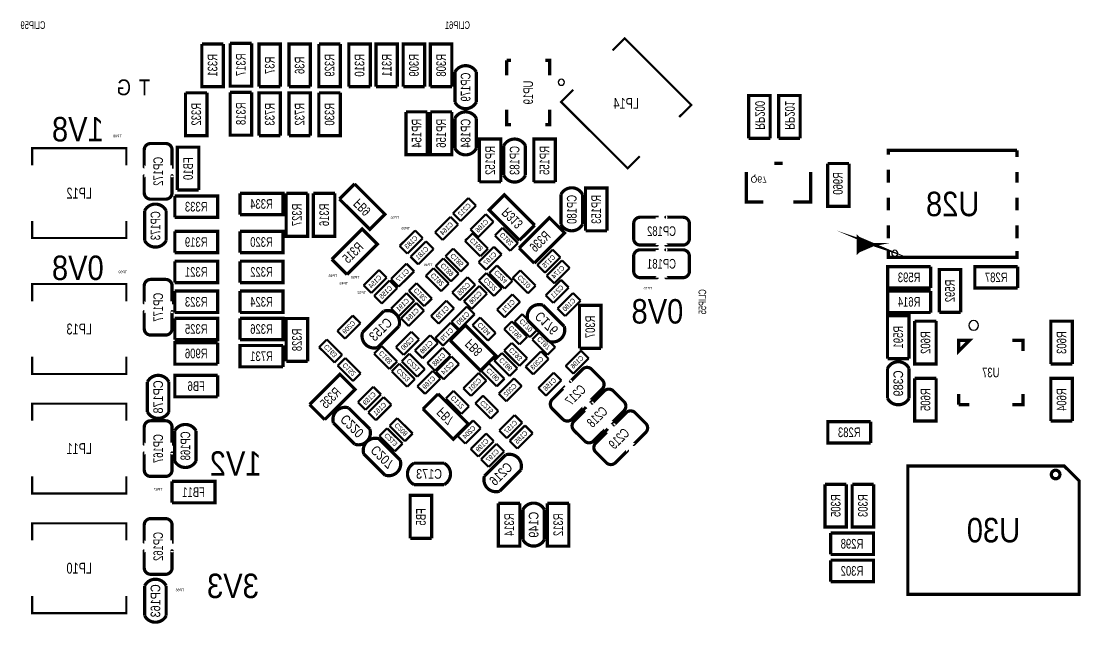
# Model space of a CAD drawing. Extents: x 0 to 194, y 0 to 132.
# Drawn here: x 32.98 to 82.43, y 31.06 to 59.21 of the extents above; entities that cross this region are included whole.
import ezdxf
from ezdxf.enums import TextEntityAlignment as Align

# ---------------------------------------------------------------- set-up
doc = ezdxf.new("R2010")
doc.units = 0
for name, color, linetype in [('BG_SILKSCREEN_BOTTOM', 254, 'CONTINUOUS'), ('PG_SILKSCREEN_BOTTOM', 152, 'CONTINUOUS'), ('PG_SILKSCREEN_BOTTOM_OUTLINE', 152, 'CONTINUOUS'), ('RD_ASSEMBLY_BOTTOM', 142, 'CONTINUOUS')]:
    doc.layers.add(name, color=color, linetype=linetype)

msp = doc.modelspace()

# ---------------------------------------------------------------- linework, layer by layer
at = {"layer": 'PG_SILKSCREEN_BOTTOM'}
for points, const_width in [([(63.688722, 54.73573), (64.254634, 55.301388), (61.143388, 58.412634), (60.57773, 57.846722)], 0.100076), ([(55.642002, 57.380124), (55.8419, 57.380124)], 0.1524), ([(55.642002, 56.6801), (55.642002, 57.380124)], 0.1524), ([(57.4421, 57.380124), (57.641998, 57.380124), (57.641998, 56.6801)], 0.1524), ([(58.739278, 56.00827), (58.173366, 55.442612), (61.284612, 52.331366), (61.85027, 52.897278)], 0.100076), ([(55.8419, 54.379876), (55.642002, 54.379876), (55.642002, 55.0799)], 0.1524), ([(57.641998, 55.0799), (57.641998, 54.379876), (57.4421, 54.379876)], 0.1524), ([(37.886894, 52.480972), (37.886894, 53.281072), (33.487106, 53.281072), (33.487106, 52.480972)], 0.100076), ([(73.454006, 52.97297), (73.454006, 53.173122), (79.453994, 53.173122)], 0.1524), ([(79.453994, 53.173122), (79.453994, 52.872894)], 0.1524), ([(68.122546, 52.565808), (68.522342, 52.565808)], 0.150114), ([(66.82232, 52.166012), (66.82232, 50.765964), (67.62242, 50.765964)], 0.150114), ([(69.022468, 50.765964), (69.822568, 50.765964), (69.822568, 52.166012)], 0.150114), ([(73.454006, 51.672998), (73.454006, 52.272946)], 0.1524), ([(79.453994, 52.173124), (79.453994, 51.672998)], 0.1524), ([(73.454006, 50.373026), (73.454006, 50.972974)], 0.1524), ([(79.453994, 50.972974), (79.453994, 50.373026)], 0.1524), ([(33.487106, 49.881028), (33.487106, 49.080928), (37.886894, 49.080928), (37.886894, 49.881028)], 0.100076), ([(73.454006, 49.073054), (73.454006, 49.673002)], 0.1524), ([(79.453994, 49.673002), (79.453994, 49.073054)], 0.1524), ([(72.753982, 48.77308), (72.053958, 48.473106), (72.053958, 49.073054), (72.753982, 48.77308), (72.154034, 48.972978), (72.154034, 48.572928), (72.753982, 48.77308), (72.25411, 48.872902), (72.25411, 48.673004), (72.753982, 48.77308), (72.053958, 48.77308), (72.053958, 48.473106), (72.353932, 48.77308), (72.053958, 49.073054), (72.053958, 48.77308)], 0.1524), ([(79.453994, 48.473106), (79.453994, 48.172878), (73.454006, 48.172878), (73.454006, 48.473106)], 0.1524), ([(37.886894, 46.130972), (37.886894, 46.931072), (33.487106, 46.931072), (33.487106, 46.130972)], 0.100076), ([(77.232002, 44.299124), (76.731876, 44.299124), (76.731876, 43.798998), (77.232002, 44.299124)], 0.1524), ([(79.231998, 44.299124), (79.732124, 44.299124), (79.732124, 43.798998)], 0.1524), ([(33.487106, 43.531028), (33.487106, 42.730928), (37.886894, 42.730928), (37.886894, 43.531028)], 0.100076), ([(76.731876, 41.298876), (76.731876, 41.799002)], 0.1524), ([(79.732124, 41.799002), (79.732124, 41.298876), (79.231998, 41.298876)], 0.1524), ([(37.886894, 40.542972), (37.886894, 41.343072), (33.487106, 41.343072), (33.487106, 40.542972)], 0.100076), ([(77.232002, 41.298876), (76.731876, 41.298876)], 0.1524), ([(82.358992, 37.73297), (82.358992, 32.433006), (74.359008, 32.433006), (74.359008, 38.432994), (81.658968, 38.432994), (82.358992, 37.73297)], 0.150114), ([(33.487106, 37.943028), (33.487106, 37.142928), (37.886894, 37.142928), (37.886894, 37.943028)], 0.100076), ([(37.886894, 34.954972), (37.886894, 35.755072), (33.487106, 35.755072), (33.487106, 34.954972)], 0.100076), ([(33.487106, 32.355028), (33.487106, 31.554928), (37.886894, 31.554928), (37.886894, 32.355028)], 0.100076)]:
    msp.add_lwpolyline(points, dxfattribs=dict(at, const_width=const_width))
for points in [[(58.33618, 56.36006, 1), (58.04782, 56.35994, 1)], [(73.895458, 48.37303, 1), (73.612542, 48.37297, 1)], [(77.655674, 44.998894, 1), (77.208326, 44.999106, 1)]]:
    msp.add_lwpolyline(points, format="xyb", close=True, dxfattribs=at)
at = {"layer": 'PG_SILKSCREEN_BOTTOM', "const_width": 0.150114}
msp.add_lwpolyline([(81.45907, 38.032944, 1.00028), (81.05902, 38.032944, 0.99972), (81.45907, 38.032944)], format="xyb", dxfattribs=at)
at = {"layer": 'PG_SILKSCREEN_BOTTOM_OUTLINE'}
for points, const_width in [([(42.41038, 58.15076), (42.41038, 56.14924), (41.40962, 56.14924), (41.40962, 58.15076)], 0.150114), ([(41.40962, 58.15076), (42.41038, 58.15076)], 0.150114), ([(43.73118, 58.17616), (43.73118, 56.17464), (42.73042, 56.17464), (42.73042, 58.17616)], 0.150114), ([(42.73042, 58.17616), (43.73118, 58.17616)], 0.150114), ([(44.07662, 56.14924), (44.07662, 58.15076), (45.07738, 58.15076), (45.07738, 56.14924)], 0.150114), ([(45.47362, 56.14924), (45.47362, 58.15076), (46.47438, 58.15076), (46.47438, 56.14924)], 0.150114), ([(47.87138, 58.15076), (47.87138, 56.14924), (46.87062, 56.14924), (46.87062, 58.15076)], 0.150114), ([(46.87062, 58.15076), (47.87138, 58.15076)], 0.150114), ([(48.26762, 56.14924), (48.26762, 58.15076), (49.26838, 58.15076), (49.26838, 56.14924)], 0.150114), ([(49.53762, 56.14924), (49.53762, 58.15076), (50.53838, 58.15076), (50.53838, 56.14924)], 0.150114), ([(50.80762, 56.14924), (50.80762, 58.15076), (51.80838, 58.15076), (51.80838, 56.14924)], 0.150114), ([(52.07762, 56.14924), (52.07762, 58.15076), (53.07838, 58.15076), (53.07838, 56.14924)], 0.150114), ([(53.220874, 55.433976), (53.220874, 56.834024)], 0.150114), ([(54.221126, 55.433976), (54.221126, 56.834024)], 0.150114), ([(41.64838, 55.86476), (41.64838, 53.86324), (40.64762, 53.86324), (40.64762, 55.86476)], 0.150114), ([(40.64762, 55.86476), (41.64838, 55.86476)], 0.150114), ([(43.73118, 55.89016), (43.73118, 53.88864), (42.73042, 53.88864), (42.73042, 55.89016)], 0.150114), ([(42.73042, 55.89016), (43.73118, 55.89016)], 0.150114), ([(45.07738, 56.14924), (44.07662, 56.14924)], 0.150114), ([(44.07662, 53.86324), (44.07662, 55.86476), (45.07738, 55.86476), (45.07738, 53.86324)], 0.150114), ([(46.47438, 56.14924), (45.47362, 56.14924)], 0.150114), ([(45.47362, 53.86324), (45.47362, 55.86476), (46.47438, 55.86476), (46.47438, 53.86324)], 0.150114), ([(47.87138, 55.86476), (47.87138, 53.86324), (46.87062, 53.86324), (46.87062, 55.86476)], 0.150114), ([(46.87062, 55.86476), (47.87138, 55.86476)], 0.150114), ([(49.26838, 56.14924), (48.26762, 56.14924)], 0.150114), ([(50.53838, 56.14924), (49.53762, 56.14924)], 0.150114), ([(51.80838, 56.14924), (50.80762, 56.14924)], 0.150114), ([(53.07838, 56.14924), (52.07762, 56.14924)], 0.150114), ([(66.93662, 53.73624), (66.93662, 55.73776), (67.93738, 55.73776), (67.93738, 53.73624)], 0.150114), ([(68.33362, 53.73624), (68.33362, 55.73776), (69.33438, 55.73776), (69.33438, 53.73624)], 0.150114), ([(51.93538, 54.97576), (51.93538, 52.97424), (50.93462, 52.97424), (50.93462, 54.97576)], 0.150114), ([(50.93462, 54.97576), (51.93538, 54.97576)], 0.150114), ([(53.07838, 54.97576), (53.07838, 52.97424), (52.07762, 52.97424), (52.07762, 54.97576)], 0.150114), ([(52.07762, 54.97576), (53.07838, 54.97576)], 0.150114), ([(53.220874, 53.274976), (53.220874, 54.675024)], 0.150114), ([(54.221126, 53.274976), (54.221126, 54.675024)], 0.150114), ([(45.07738, 53.86324), (44.07662, 53.86324)], 0.150114), ([(46.47438, 53.86324), (45.47362, 53.86324)], 0.150114), ([(54.36362, 51.70424), (54.36362, 53.70576), (55.36438, 53.70576), (55.36438, 51.70424)], 0.150114), ([(55.506874, 52.004976), (55.506874, 53.405024)], 0.150114), ([(56.507126, 52.004976), (56.507126, 53.405024)], 0.150114), ([(56.90362, 51.70424), (56.90362, 53.70576), (57.90438, 53.70576), (57.90438, 51.70424)], 0.150114), ([(67.93738, 53.73624), (66.93662, 53.73624)], 0.150114), ([(69.33438, 53.73624), (68.33362, 53.73624)], 0.150114), ([(40.26662, 51.32324), (40.26662, 53.32476), (41.26738, 53.32476), (41.26738, 51.32324)], 0.150114), ([(71.62038, 52.56276), (71.62038, 50.56124), (70.61962, 50.56124), (70.61962, 52.56276)], 0.150114), ([(70.61962, 52.56276), (71.62038, 52.56276)], 0.150114), ([(48.541178, 51.607466), (49.956466, 50.192178), (49.248822, 49.484534), (47.833534, 50.899822)], 0.150114), ([(47.833534, 50.899822), (48.541178, 51.607466)], 0.150114), ([(55.36438, 51.70424), (54.36362, 51.70424)], 0.150114), ([(57.90438, 51.70424), (56.90362, 51.70424)], 0.150114), ([(59.31662, 49.41824), (59.31662, 51.41976), (60.31738, 51.41976), (60.31738, 49.41824)], 0.150114), ([(40.14724, 51.04638), (42.14876, 51.04638), (42.14876, 50.04562), (40.14724, 50.04562)], 0.150114), ([(40.14724, 50.04562), (40.14724, 51.04638)], 0.150114), ([(41.26738, 51.32324), (40.26662, 51.32324)], 0.150114), ([(43.19524, 51.17338), (45.19676, 51.17338), (45.19676, 50.17262), (43.19524, 50.17262)], 0.150114), ([(43.19524, 50.17262), (43.19524, 51.17338)], 0.150114), ([(46.34738, 51.16576), (46.34738, 49.16424), (45.34662, 49.16424), (45.34662, 51.16576)], 0.150114), ([(45.34662, 51.16576), (46.34738, 51.16576)], 0.150114), ([(47.61738, 51.16576), (47.61738, 49.16424), (46.61662, 49.16424), (46.61662, 51.16576)], 0.150114), ([(46.61662, 51.16576), (47.61738, 51.16576)], 0.150114), ([(53.84673, 50.950368), (53.128418, 50.232056)], 0.100076), ([(54.205886, 50.591212), (53.84673, 50.950368)], 0.100076), ([(56.233822, 48.976534), (54.818534, 50.391822), (55.526178, 51.099466), (56.941466, 49.684178)], 0.150114), ([(58.173874, 51.119024), (58.173874, 49.718976)], 0.150114), ([(59.174126, 51.119024), (59.174126, 49.718976)], 0.150114), ([(53.487574, 49.8729), (54.205886, 50.591212)], 0.100076), ([(38.742874, 50.357024), (38.742874, 48.956976)], 0.150114), ([(39.743126, 50.357024), (39.743126, 48.956976)], 0.150114), ([(53.011578, 50.068734), (52.293266, 49.350422)], 0.100076), ([(53.370734, 49.709578), (53.011578, 50.068734)], 0.100076), ([(53.128418, 50.232056), (53.487574, 49.8729)], 0.100076), ([(54.662578, 50.195734), (53.944266, 49.477422)], 0.100076), ([(55.021734, 49.836578), (54.662578, 50.195734)], 0.100076), ([(56.215534, 48.612044), (57.630822, 50.027332), (58.338466, 49.319688), (56.923178, 47.9044)], 0.150114), ([(40.14724, 49.39538), (42.14876, 49.39538), (42.14876, 48.39462), (40.14724, 48.39462)], 0.150114), ([(40.14724, 48.39462), (40.14724, 49.39538)], 0.150114), ([(43.19524, 49.39538), (45.19676, 49.39538), (45.19676, 48.39462), (43.19524, 48.39462)], 0.150114), ([(43.19524, 48.39462), (43.19524, 49.39538)], 0.150114), ([(47.477934, 48.083978), (48.893222, 49.499266), (49.600866, 48.791622), (48.185578, 47.376334)], 0.150114), ([(51.360578, 49.433734), (50.642266, 48.715422)], 0.100076), ([(51.719734, 49.074578), (51.360578, 49.433734)], 0.100076), ([(52.652422, 48.991266), (53.370734, 49.709578)], 0.100076), ([(53.944266, 49.477422), (54.303422, 49.118266)], 0.100076), ([(54.303422, 49.118266), (55.021734, 49.836578)], 0.100076), ([(55.446422, 49.560734), (55.087266, 49.201578)], 0.100076), ([(56.164734, 48.842422), (55.446422, 49.560734)], 0.100076), ([(56.941466, 49.684178), (56.233822, 48.976534)], 0.150114), ([(60.31738, 49.41824), (59.31662, 49.41824)], 0.150114), ([(51.001422, 48.356266), (51.719734, 49.074578)], 0.100076), ([(51.868578, 48.925734), (51.150266, 48.207422)], 0.100076), ([(52.227734, 48.566578), (51.868578, 48.925734)], 0.100076), ([(52.293266, 49.350422), (52.652422, 48.991266)], 0.100076), ([(54.049422, 49.306734), (53.690266, 48.947578)], 0.100076), ([(53.690266, 48.947578), (54.408578, 48.229266)], 0.100076), ([(54.767734, 48.588422), (54.049422, 49.306734)], 0.100076), ([(55.087266, 49.201578), (55.805578, 48.483266)], 0.100076), ([(50.642266, 48.715422), (51.001422, 48.356266)], 0.100076), ([(51.509422, 47.848266), (52.227734, 48.566578)], 0.100076), ([(53.138578, 48.589946), (52.779422, 48.23079)], 0.100076), ([(53.85689, 47.871634), (53.138578, 48.589946)], 0.100076), ([(55.043578, 48.671734), (54.325266, 47.953422)], 0.100076), ([(54.408578, 48.229266), (54.767734, 48.588422)], 0.100076), ([(55.402734, 48.312578), (55.043578, 48.671734)], 0.100076), ([(55.805578, 48.483266), (56.164734, 48.842422)], 0.100076), ([(56.923178, 47.9044), (56.215534, 48.612044)], 0.150114), ([(57.784238, 48.538892), (57.065926, 47.82058)], 0.100076), ([(58.143394, 48.179736), (57.784238, 48.538892)], 0.100076), ([(40.14724, 47.99838), (42.14876, 47.99838), (42.14876, 46.99762), (40.14724, 46.99762)], 0.150114), ([(40.14724, 46.99762), (40.14724, 47.99838)], 0.150114), ([(43.19524, 47.99838), (45.19676, 47.99838), (45.19676, 46.99762), (43.19524, 46.99762)], 0.150114), ([(43.19524, 46.99762), (43.19524, 47.99838)], 0.150114), ([(48.185578, 47.376334), (47.477934, 48.083978)], 0.150114), ([(51.150266, 48.207422), (51.509422, 47.848266)], 0.100076), ([(52.678838, 48.130206), (52.319682, 47.77105)], 0.100076), ([(53.39715, 47.411894), (52.678838, 48.130206)], 0.100076), ([(52.779422, 48.23079), (53.497734, 47.512478)], 0.100076), ([(54.325266, 47.953422), (54.684422, 47.594266)], 0.100076), ([(54.684422, 47.594266), (55.402734, 48.312578)], 0.100076), ([(57.425082, 47.461424), (58.143394, 48.179736)], 0.100076), ([(58.218578, 48.036734), (57.500266, 47.318422)], 0.100076), ([(58.577734, 47.677578), (58.218578, 48.036734)], 0.100076), ([(49.676558, 47.59198), (48.958246, 46.873668)], 0.100076), ([(50.035714, 47.232824), (49.676558, 47.59198)], 0.100076), ([(50.96002, 47.88408), (50.241708, 47.165768)], 0.100076), ([(50.600864, 46.806612), (51.319176, 47.524924)], 0.100076), ([(51.319176, 47.524924), (50.96002, 47.88408)], 0.100076), ([(52.219098, 47.670466), (51.859942, 47.31131)], 0.100076), ([(52.93741, 46.952154), (52.219098, 47.670466)], 0.100076), ([(52.319682, 47.77105), (53.037994, 47.052738)], 0.100076), ([(53.497734, 47.512478), (53.85689, 47.871634)], 0.100076), ([(54.690772, 47.447962), (54.331616, 47.088806)], 0.100076), ([(55.409084, 46.72965), (54.690772, 47.447962)], 0.100076), ([(55.184802, 47.798228), (54.825646, 47.439072)], 0.100076), ([(54.825646, 47.439072), (55.543958, 46.72076)], 0.100076), ([(55.903114, 47.079916), (55.184802, 47.798228)], 0.100076), ([(56.271414, 47.573692), (55.912258, 47.214536)], 0.100076), ([(56.989726, 46.85538), (56.271414, 47.573692)], 0.100076), ([(57.065926, 47.82058), (57.425082, 47.461424)], 0.100076), ([(57.859422, 46.959266), (58.577734, 47.677578)], 0.100076), ([(75.42276, 46.74362), (73.42124, 46.74362), (73.42124, 47.74438), (75.42276, 47.74438)], 0.150114), ([(75.42276, 47.74438), (75.42276, 46.74362)], 0.150114), ([(75.82662, 45.60824), (75.82662, 47.60976), (76.82738, 47.60976), (76.82738, 45.60824)], 0.150114), ([(79.48676, 46.74362), (77.48524, 46.74362), (77.48524, 47.74438), (79.48676, 47.74438)], 0.150114), ([(79.48676, 47.74438), (79.48676, 46.74362)], 0.150114), ([(49.317402, 46.514512), (50.035714, 47.232824)], 0.100076), ([(50.172112, 47.096426), (49.4538, 46.378114)], 0.100076), ([(50.531268, 46.73727), (50.172112, 47.096426)], 0.100076), ([(50.241708, 47.165768), (50.600864, 46.806612)], 0.100076), ([(51.430682, 46.971712), (51.071526, 46.612556)], 0.100076), ([(52.148994, 46.2534), (51.430682, 46.971712)], 0.100076), ([(51.859942, 47.31131), (52.578254, 46.592998)], 0.100076), ([(52.578254, 46.592998), (52.93741, 46.952154)], 0.100076), ([(53.037994, 47.052738), (53.39715, 47.411894)], 0.100076), ([(53.810662, 47.250604), (53.09235, 46.532292)], 0.100076), ([(54.169818, 46.891448), (53.810662, 47.250604)], 0.100076), ([(54.331616, 47.088806), (55.049928, 46.370494)], 0.100076), ([(55.543958, 46.72076), (55.903114, 47.079916)], 0.100076), ([(55.912258, 47.214536), (56.63057, 46.496224)], 0.100076), ([(58.173366, 47.126652), (57.455054, 46.40834)], 0.100076), ([(57.500266, 47.318422), (57.859422, 46.959266)], 0.100076), ([(58.532522, 46.767496), (58.173366, 47.126652)], 0.100076), ([(40.14724, 46.60138), (42.14876, 46.60138), (42.14876, 45.60062), (40.14724, 45.60062)], 0.150114), ([(40.14724, 45.60062), (40.14724, 46.60138)], 0.150114), ([(43.19524, 46.60138), (45.19676, 46.60138), (45.19676, 45.60062), (43.19524, 45.60062)], 0.150114), ([(43.19524, 45.60062), (43.19524, 46.60138)], 0.150114), ([(48.958246, 46.873668), (49.317402, 46.514512)], 0.100076), ([(49.812956, 46.018958), (50.531268, 46.73727)], 0.100076), ([(50.962052, 46.506892), (50.24374, 45.78858)], 0.100076), ([(51.321208, 46.147736), (50.962052, 46.506892)], 0.100076), ([(51.071526, 46.612556), (51.789838, 45.894244)], 0.100076), ([(53.09235, 46.532292), (53.451506, 46.173136)], 0.100076), ([(53.451506, 46.173136), (54.169818, 46.891448)], 0.100076), ([(54.357778, 46.842934), (53.639466, 46.124622)], 0.100076), ([(53.998622, 45.765466), (54.716934, 46.483778)], 0.100076), ([(54.716934, 46.483778), (54.357778, 46.842934)], 0.100076), ([(55.049928, 46.370494), (55.409084, 46.72965)], 0.100076), ([(55.903114, 46.451266), (55.184802, 45.732954)], 0.100076), ([(56.26227, 46.09211), (55.903114, 46.451266)], 0.100076), ([(56.63057, 46.496224), (56.989726, 46.85538)], 0.100076), ([(57.81421, 46.049184), (58.532522, 46.767496)], 0.100076), ([(58.726578, 46.512734), (58.008266, 45.794422)], 0.100076), ([(59.085734, 46.153578), (58.726578, 46.512734)], 0.100076), ([(75.42276, 45.60062), (73.42124, 45.60062), (73.42124, 46.60138), (75.42276, 46.60138)], 0.150114), ([(75.42276, 46.60138), (75.42276, 45.60062)], 0.150114), ([(49.4538, 46.378114), (49.812956, 46.018958)], 0.100076), ([(50.602896, 45.429424), (51.321208, 46.147736)], 0.100076), ([(51.422046, 46.047152), (50.703734, 45.32884)], 0.100076), ([(51.781202, 45.687996), (51.422046, 46.047152)], 0.100076), ([(51.789838, 45.894244), (52.148994, 46.2534)], 0.100076), ([(52.822856, 46.154848), (52.104544, 45.436536)], 0.100076), ([(53.182012, 45.795692), (52.822856, 46.154848)], 0.100076), ([(53.639466, 46.124622), (53.998622, 45.765466)], 0.100076), ([(55.543958, 45.373798), (56.26227, 46.09211)], 0.100076), ([(57.333388, 45.944028), (58.323226, 44.95419)], 0.150114), ([(57.455054, 46.40834), (57.81421, 46.049184)], 0.100076), ([(58.367422, 45.435266), (59.085734, 46.153578)], 0.100076), ([(59.03722, 43.93184), (59.03722, 45.93336), (60.03798, 45.93336), (60.03798, 43.93184)], 0.150114), ([(48.452532, 45.458126), (47.73422, 44.739814)], 0.100076), ([(48.811688, 45.09897), (48.452532, 45.458126)], 0.100076), ([(49.899316, 45.663104), (48.909478, 44.673266)], 0.150114), ([(50.24374, 45.78858), (50.602896, 45.429424)], 0.100076), ([(51.06289, 44.969684), (51.781202, 45.687996)], 0.100076), ([(52.4637, 45.07738), (53.182012, 45.795692)], 0.100076), ([(53.780944, 45.879258), (53.062632, 45.160946)], 0.100076), ([(53.421788, 44.80179), (54.1401, 45.520102)], 0.100076), ([(54.1401, 45.520102), (53.780944, 45.879258)], 0.100076), ([(55.184802, 45.732954), (55.543958, 45.373798)], 0.100076), ([(56.361076, 45.526198), (56.00192, 45.167042)], 0.100076), ([(57.079388, 44.807886), (56.361076, 45.526198)], 0.100076), ([(58.008266, 45.794422), (58.367422, 45.435266)], 0.100076), ([(73.41362, 43.44924), (73.41362, 45.45076), (74.41438, 45.45076), (74.41438, 43.44924)], 0.150114), ([(76.82738, 45.60824), (75.82662, 45.60824)], 0.150114), ([(40.14724, 45.33138), (42.14876, 45.33138), (42.14876, 44.33062), (40.14724, 44.33062)], 0.150114), ([(40.14724, 44.33062), (40.14724, 45.33138)], 0.150114), ([(43.19524, 45.33138), (45.19676, 45.33138), (45.19676, 44.33062), (43.19524, 44.33062)], 0.150114), ([(43.19524, 44.33062), (43.19524, 45.33138)], 0.150114), ([(45.34662, 43.32224), (45.34662, 45.32376), (46.34738, 45.32376), (46.34738, 43.32224)], 0.150114), ([(48.093376, 44.380658), (48.811688, 45.09897)], 0.100076), ([(50.606706, 44.955714), (49.616868, 43.965876)], 0.150114), ([(50.703734, 45.32884), (51.06289, 44.969684)], 0.100076), ([(52.104544, 45.436536), (52.4637, 45.07738)], 0.100076), ([(53.026564, 45.125132), (52.308252, 44.40682)], 0.100076), ([(53.707284, 45.011848), (55.122572, 43.59656), (54.414928, 42.888916), (52.99964, 44.304204)], 0.150114), ([(52.99964, 44.304204), (53.707284, 45.011848)], 0.150114), ([(53.38572, 44.765976), (53.026564, 45.125132)], 0.100076), ([(53.062632, 45.160946), (53.421788, 44.80179)], 0.100076), ([(54.403498, 45.364654), (54.044342, 45.005498)], 0.100076), ([(54.044342, 45.005498), (54.762654, 44.287186)], 0.100076), ([(55.12181, 44.646342), (54.403498, 45.364654)], 0.100076), ([(55.87619, 45.185076), (55.517034, 44.82592)], 0.100076), ([(56.594502, 44.466764), (55.87619, 45.185076)], 0.100076), ([(56.00192, 45.167042), (56.720232, 44.44873)], 0.100076), ([(56.625998, 45.236638), (57.615836, 44.2468)], 0.150114), ([(75.68438, 45.19676), (75.68438, 43.19524), (74.68362, 43.19524), (74.68362, 45.19676)], 0.150114), ([(74.68362, 45.19676), (75.68438, 45.19676)], 0.150114), ([(81.03362, 43.19524), (81.03362, 45.19676), (82.03438, 45.19676), (82.03438, 43.19524)], 0.150114), ([(47.73422, 44.739814), (48.093376, 44.380658)], 0.100076), ([(51.188366, 44.70019), (50.470054, 43.981878)], 0.100076), ([(51.547522, 44.341034), (51.188366, 44.70019)], 0.100076), ([(52.068476, 44.538392), (51.350164, 43.82008)], 0.100076), ([(52.427632, 44.179236), (52.068476, 44.538392)], 0.100076), ([(52.667408, 44.047664), (53.38572, 44.765976)], 0.100076), ([(54.762654, 44.287186), (55.12181, 44.646342)], 0.100076), ([(55.517034, 44.82592), (56.235346, 44.107608)], 0.100076), ([(56.235346, 44.107608), (56.594502, 44.466764)], 0.100076), ([(56.720232, 44.44873), (57.079388, 44.807886)], 0.100076), ([(57.187338, 44.70019), (56.828182, 44.341034)], 0.100076), ([(57.90565, 43.981878), (57.187338, 44.70019)], 0.100076), ([(42.14876, 43.18762), (40.14724, 43.18762), (40.14724, 44.18838), (42.14876, 44.18838)], 0.150114), ([(42.14876, 44.18838), (42.14876, 43.18762)], 0.150114), ([(45.19676, 43.06062), (43.19524, 43.06062), (43.19524, 44.06138), (45.19676, 44.06138)], 0.150114), ([(45.19676, 44.06138), (45.19676, 43.06062)], 0.150114), ([(47.238666, 44.33951), (46.87951, 43.980354)], 0.100076), ([(46.87951, 43.980354), (47.597822, 43.262042)], 0.100076), ([(47.956978, 43.621198), (47.238666, 44.33951)], 0.100076), ([(49.80559, 44.035472), (49.446434, 43.676316)], 0.100076), ([(50.523902, 43.31716), (49.80559, 44.035472)], 0.100076), ([(50.470054, 43.981878), (50.82921, 43.622722)], 0.100076), ([(50.82921, 43.622722), (51.547522, 44.341034)], 0.100076), ([(51.70932, 43.460924), (52.427632, 44.179236)], 0.100076), ([(52.308252, 44.40682), (52.667408, 44.047664)], 0.100076), ([(55.875936, 44.18076), (55.51678, 43.821604)], 0.100076), ([(56.594248, 43.462448), (55.875936, 44.18076)], 0.100076), ([(56.828182, 44.341034), (57.546494, 43.622722)], 0.100076), ([(57.546494, 43.622722), (57.90565, 43.981878)], 0.100076), ([(47.597822, 43.262042), (47.956978, 43.621198)], 0.100076), ([(48.102774, 43.475402), (47.743618, 43.116246)], 0.100076), ([(48.821086, 42.75709), (48.102774, 43.475402)], 0.100076), ([(49.446434, 43.676316), (50.164746, 42.958004)], 0.100076), ([(51.098704, 43.676316), (50.739548, 43.31716)], 0.100076), ([(51.817016, 42.958004), (51.098704, 43.676316)], 0.100076), ([(51.350164, 43.82008), (51.70932, 43.460924)], 0.100076), ([(52.652168, 43.9547), (51.933856, 43.236388)], 0.100076), ([(52.293012, 42.877232), (53.011324, 43.595544)], 0.100076), ([(53.056282, 43.550586), (52.33797, 42.832274)], 0.100076), ([(53.011324, 43.595544), (52.652168, 43.9547)], 0.100076), ([(53.415438, 43.19143), (53.056282, 43.550586)], 0.100076), ([(55.41772, 43.70959), (55.058564, 43.350434)], 0.100076), ([(56.136032, 42.991278), (55.41772, 43.70959)], 0.100076), ([(55.51678, 43.821604), (56.235092, 43.103292)], 0.100076), ([(57.236106, 43.78706), (56.517794, 43.068748)], 0.100076), ([(57.595262, 43.427904), (57.236106, 43.78706)], 0.100076), ([(59.107578, 43.820334), (58.389266, 43.102022)], 0.100076), ([(60.03798, 43.93184), (59.03722, 43.93184)], 0.150114), ([(59.466734, 43.461178), (59.107578, 43.820334)], 0.100076), ([(74.41438, 43.44924), (73.41362, 43.44924)], 0.150114), ([(46.34738, 43.32224), (45.34662, 43.32224)], 0.150114), ([(47.743618, 43.116246), (48.46193, 42.397934)], 0.100076), ([(50.164746, 42.958004), (50.523902, 43.31716)], 0.100076), ([(50.631852, 43.209464), (50.272696, 42.850308)], 0.100076), ([(51.350164, 42.491152), (50.631852, 43.209464)], 0.100076), ([(50.739548, 43.31716), (51.45786, 42.598848)], 0.100076), ([(51.933856, 43.236388), (52.293012, 42.877232)], 0.100076), ([(52.697126, 42.473118), (53.415438, 43.19143)], 0.100076), ([(54.816502, 43.227244), (54.457346, 42.868088)], 0.100076), ([(55.534814, 42.508932), (54.816502, 43.227244)], 0.100076), ([(55.058564, 43.350434), (55.776876, 42.632122)], 0.100076), ([(55.776876, 42.632122), (56.136032, 42.991278)], 0.100076), ([(56.235092, 43.103292), (56.594248, 43.462448)], 0.100076), ([(56.517794, 43.068748), (56.87695, 42.709592)], 0.100076), ([(56.87695, 42.709592), (57.595262, 43.427904)], 0.100076), ([(58.389266, 43.102022), (58.748422, 42.742866)], 0.100076), ([(58.748422, 42.742866), (59.466734, 43.461178)], 0.100076), ([(73.413874, 42.991024), (73.413874, 41.590976)], 0.150114), ([(74.414126, 42.991024), (74.414126, 41.590976)], 0.150114), ([(82.03438, 43.19524), (81.03362, 43.19524)], 0.150114), ([(42.14876, 41.66362), (40.14724, 41.66362), (40.14724, 42.66438), (42.14876, 42.66438)], 0.150114), ([(42.14876, 42.66438), (42.14876, 41.66362)], 0.150114), ([(46.436534, 41.302178), (47.851822, 42.717466), (48.559466, 42.009822), (47.144178, 40.594534)], 0.150114), ([(48.46193, 42.397934), (48.821086, 42.75709)], 0.100076), ([(50.272696, 42.850308), (50.991008, 42.131996)], 0.100076), ([(50.991008, 42.131996), (51.350164, 42.491152)], 0.100076), ([(51.45786, 42.598848), (51.817016, 42.958004)], 0.100076), ([(52.18684, 42.875708), (51.468528, 42.157396)], 0.100076), ([(51.827684, 41.79824), (52.545996, 42.516552)], 0.100076), ([(52.545996, 42.516552), (52.18684, 42.875708)], 0.100076), ([(52.33797, 42.832274), (52.697126, 42.473118)], 0.100076), ([(54.331616, 42.778426), (53.613304, 42.060114)], 0.100076), ([(54.690772, 42.41927), (54.331616, 42.778426)], 0.100076), ([(54.457346, 42.868088), (55.175658, 42.149776)], 0.100076), ([(55.175658, 42.149776), (55.534814, 42.508932)], 0.100076), ([(55.983886, 42.526966), (55.265574, 41.808654)], 0.100076), ([(56.343042, 42.16781), (55.983886, 42.526966)], 0.100076), ([(57.832752, 42.79138), (57.11444, 42.073068)], 0.100076), ([(58.191908, 42.432224), (57.832752, 42.79138)], 0.100076), ([(75.68438, 42.52976), (75.68438, 40.52824), (74.68362, 40.52824), (74.68362, 42.52976)], 0.150114), ([(74.68362, 42.52976), (75.68438, 42.52976)], 0.150114), ([(81.03362, 40.52824), (81.03362, 42.52976), (82.03438, 42.52976), (82.03438, 40.52824)], 0.150114), ([(38.869874, 42.356024), (38.869874, 40.955976)], 0.150114), ([(39.870126, 42.356024), (39.870126, 40.955976)], 0.150114), ([(49.410366, 42.131742), (48.692054, 41.41343)], 0.100076), ([(49.769522, 41.772586), (49.410366, 42.131742)], 0.100076), ([(51.468528, 42.157396), (51.827684, 41.79824)], 0.100076), ([(53.613304, 42.060114), (53.97246, 41.700958)], 0.100076), ([(53.97246, 41.700958), (54.690772, 42.41927)], 0.100076), ([(55.62473, 41.449498), (56.343042, 42.16781)], 0.100076), ([(57.11444, 42.073068), (57.473596, 41.713912)], 0.100076), ([(57.473596, 41.713912), (58.191908, 42.432224)], 0.100076), ([(49.05121, 41.054274), (49.769522, 41.772586)], 0.100076), ([(49.895252, 41.646856), (49.17694, 40.928544)], 0.100076), ([(50.254408, 41.2877), (49.895252, 41.646856)], 0.100076), ([(52.437284, 41.80078), (53.852572, 40.385492), (53.144928, 39.677848), (51.72964, 41.093136)], 0.150114), ([(51.72964, 41.093136), (52.437284, 41.80078)], 0.150114), ([(53.160422, 41.940734), (52.801266, 41.581578)], 0.100076), ([(52.801266, 41.581578), (53.519578, 40.863266)], 0.100076), ([(53.878734, 41.222422), (53.160422, 41.940734)], 0.100076), ([(54.529228, 41.718738), (54.170072, 41.359582)], 0.100076), ([(55.24754, 41.000426), (54.529228, 41.718738)], 0.100076), ([(55.265574, 41.808654), (55.62473, 41.449498)], 0.100076), ([(47.144178, 40.594534), (46.436534, 41.302178)], 0.150114), ([(49.248568, 40.155368), (48.25873, 41.145206)], 0.150114), ([(48.692054, 41.41343), (49.05121, 41.054274)], 0.100076), ([(49.536096, 40.569388), (50.254408, 41.2877)], 0.100076), ([(53.519578, 40.863266), (53.878734, 41.222422)], 0.100076), ([(54.170072, 41.359582), (54.888384, 40.64127)], 0.100076), ([(54.888384, 40.64127), (55.24754, 41.000426)], 0.100076), ([(49.17694, 40.928544), (49.536096, 40.569388)], 0.100076), ([(50.531014, 40.666162), (50.171858, 40.307006)], 0.100076), ([(51.249326, 39.94785), (50.531014, 40.666162)], 0.100076), ([(54.065932, 40.555926), (53.34762, 39.837614)], 0.100076), ([(54.425088, 40.19677), (54.065932, 40.555926)], 0.100076), ([(56.007508, 40.807132), (55.289196, 40.08882)], 0.100076), ([(56.366664, 40.447976), (56.007508, 40.807132)], 0.100076), ([(72.62876, 39.50462), (70.62724, 39.50462), (70.62724, 40.50538), (72.62876, 40.50538)], 0.150114), ([(72.62876, 40.50538), (72.62876, 39.50462)], 0.150114), ([(82.03438, 40.52824), (81.03362, 40.52824)], 0.150114), ([(40.139874, 38.669976), (40.139874, 40.070024)], 0.150114), ([(41.140126, 38.669976), (41.140126, 40.070024)], 0.150114), ([(48.541178, 39.447978), (47.55134, 40.437816)], 0.150114), ([(50.05705, 40.191944), (49.697894, 39.832788)], 0.100076), ([(50.775362, 39.473632), (50.05705, 40.191944)], 0.100076), ([(50.171858, 40.307006), (50.89017, 39.588694)], 0.100076), ([(53.706776, 39.478458), (54.425088, 40.19677)], 0.100076), ([(55.289196, 40.08882), (55.648352, 39.729664)], 0.100076), ([(55.648352, 39.729664), (56.366664, 40.447976)], 0.100076), ([(56.492394, 40.321992), (55.774082, 39.60368)], 0.100076), ([(56.85155, 39.962836), (56.492394, 40.321992)], 0.100076), ([(50.663094, 38.712902), (49.673256, 39.70274)], 0.150114), ([(49.697894, 39.832788), (50.416206, 39.114476)], 0.100076), ([(50.89017, 39.588694), (51.249326, 39.94785)], 0.100076), ([(53.34762, 39.837614), (53.706776, 39.478458)], 0.100076), ([(54.675532, 39.946326), (53.95722, 39.228014)], 0.100076), ([(54.316376, 38.868858), (55.034688, 39.58717)], 0.100076), ([(55.034688, 39.58717), (54.675532, 39.946326)], 0.100076), ([(55.774082, 39.60368), (56.133238, 39.244524)], 0.100076), ([(56.133238, 39.244524), (56.85155, 39.962836)], 0.100076), ([(50.416206, 39.114476), (50.775362, 39.473632)], 0.100076), ([(53.95722, 39.228014), (54.316376, 38.868858)], 0.100076), ([(55.158132, 39.463726), (54.43982, 38.745414)], 0.100076), ([(54.798976, 38.386258), (55.517288, 39.10457)], 0.100076), ([(55.517288, 39.10457), (55.158132, 39.463726)], 0.100076), ([(49.955704, 38.005512), (48.965866, 38.99535)], 0.150114), ([(51.31562, 38.560502), (52.715668, 38.560502)], 0.150114), ([(54.43982, 38.745414), (54.798976, 38.386258)], 0.100076), ([(55.589424, 38.948614), (54.599586, 37.958776)], 0.150114), ([(56.296814, 38.241224), (55.306976, 37.251386)], 0.150114), ([(40.02024, 37.71138), (42.02176, 37.71138), (42.02176, 36.71062), (40.02024, 36.71062)], 0.150114), ([(40.02024, 36.71062), (40.02024, 37.71138)], 0.150114), ([(51.31562, 37.56025), (52.715668, 37.56025)], 0.150114), ([(71.49338, 37.57676), (71.49338, 35.57524), (70.49262, 35.57524), (70.49262, 37.57676)], 0.150114), ([(70.49262, 37.57676), (71.49338, 37.57676)], 0.150114), ([(72.76338, 37.57676), (72.76338, 35.57524), (71.76262, 35.57524), (71.76262, 37.57676)], 0.150114), ([(71.76262, 37.57676), (72.76338, 37.57676)], 0.150114), ([(51.134264, 35.053016), (51.134264, 37.054536), (52.135024, 37.054536), (52.135024, 35.053016)], 0.150114), ([(56.25338, 36.68776), (56.25338, 34.68624), (55.25262, 34.68624), (55.25262, 36.68776)], 0.150114), ([(55.25262, 36.68776), (56.25338, 36.68776)], 0.150114), ([(58.53938, 36.68776), (58.53938, 34.68624), (57.53862, 34.68624), (57.53862, 36.68776)], 0.150114), ([(57.53862, 36.68776), (58.53938, 36.68776)], 0.150114), ([(56.395874, 36.387024), (56.395874, 34.986976)], 0.150114), ([(57.396126, 36.387024), (57.396126, 34.986976)], 0.150114), ([(52.135024, 35.053016), (51.134264, 35.053016)], 0.150114), ([(70.75424, 35.29838), (72.75576, 35.29838), (72.75576, 34.29762), (70.75424, 34.29762)], 0.150114), ([(70.75424, 34.29762), (70.75424, 35.29838)], 0.150114), ([(70.75424, 34.02838), (72.75576, 34.02838), (72.75576, 33.02762), (70.75424, 33.02762)], 0.150114), ([(70.75424, 33.02762), (70.75424, 34.02838)], 0.150114), ([(38.742874, 32.831024), (38.742874, 31.430976)], 0.150114), ([(39.743126, 32.831024), (39.743126, 31.430976)], 0.150114)]:
    msp.add_lwpolyline(points, dxfattribs=dict(at, const_width=const_width))
at = {"layer": 'PG_SILKSCREEN_BOTTOM_OUTLINE', "const_width": 0.150114}
for points in [[(54.221126, 56.834024, 0.600046), (53.220874, 56.834024)], [(54.221126, 55.433976, -0.618077), (53.220874, 55.433976)], [(54.221126, 54.675024, 0.600046), (53.220874, 54.675024)], [(40.0177, 52.401724), (40.019986, 52.401724), (40.019986, 53.196998, 0.41419), (39.720012, 53.496972), (39.019988, 53.496972, 0.41419), (38.720014, 53.196998), (38.720014, 52.40401, 0.414214), (38.7223, 52.401724)], [(56.507126, 53.405024, 0.600046), (55.506874, 53.405024)], [(54.221126, 53.274976, -0.618077), (53.220874, 53.274976)], [(40.0177, 51.992276, -0.919612), (40.019986, 51.992276), (40.019986, 51.197002, -0.41419), (39.720012, 50.897028), (39.019988, 50.897028, -0.41419), (38.720014, 51.197002), (38.720014, 51.98999, -0.414214), (38.7223, 51.992276)], [(56.507126, 52.004976, -0.618077), (55.506874, 52.004976)], [(58.173874, 51.119024, -0.618077), (59.174126, 51.119024)], [(38.742874, 50.357024, -0.618077), (39.743126, 50.357024)], [(62.660276, 50.0507), (62.660276, 50.052986), (61.865002, 50.052986, 0.41419), (61.565028, 49.753012), (61.565028, 49.052988, 0.41419), (61.865002, 48.753014), (62.65799, 48.753014, 0.414214), (62.660276, 48.7553)], [(63.069724, 50.0507, -0.919612), (63.069724, 50.052986), (63.864998, 50.052986, -0.41419), (64.164972, 49.753012), (64.164972, 49.052988, -0.41419), (63.864998, 48.753014), (63.07201, 48.753014, -0.414214), (63.069724, 48.7553)], [(58.173874, 49.718976, 0.600046), (59.174126, 49.718976)], [(38.742874, 48.956976, 0.600046), (39.743126, 48.956976)], [(62.660276, 48.5267), (62.660276, 48.528986), (61.865002, 48.528986, 0.41419), (61.565028, 48.229012), (61.565028, 47.528988, 0.41419), (61.865002, 47.229014), (62.65799, 47.229014, 0.414214), (62.660276, 47.2313)], [(63.069724, 48.5267, -0.919612), (63.069724, 48.528986), (63.864998, 48.528986, -0.41419), (64.164972, 48.229012), (64.164972, 47.528988, -0.41419), (63.864998, 47.229014), (63.07201, 47.229014, -0.414214), (63.069724, 47.2313)], [(40.0177, 46.051724), (40.019986, 46.051724), (40.019986, 46.846998, 0.41419), (39.720012, 47.146972), (39.019988, 47.146972, 0.41419), (38.720014, 46.846998), (38.720014, 46.05401, 0.414214), (38.7223, 46.051724)], [(56.625998, 45.236638, -0.618232), (57.333388, 45.944028)], [(40.0177, 45.642276, -0.919612), (40.019986, 45.642276), (40.019986, 44.847002, -0.41419), (39.720012, 44.547028), (39.019988, 44.547028, -0.41419), (38.720014, 44.847002), (38.720014, 45.63999, -0.414214), (38.7223, 45.642276)], [(49.899316, 45.663104, -0.618232), (50.606706, 44.955714)], [(57.615836, 44.2468, 0.600197), (58.323226, 44.95419)], [(48.909478, 44.673266, 0.600197), (49.616868, 43.965876)], [(58.614818, 42.385742, -1), (58.61304, 42.387266), (59.175396, 42.949622, -0.414466), (59.59983, 42.949622), (60.094622, 42.45483, -0.414466), (60.094622, 42.030396), (59.534044, 41.469818, -0.428673), (59.530742, 41.469818)], [(73.413874, 42.991024, -0.618077), (74.414126, 42.991024)], [(38.869874, 42.356024, -0.618077), (39.870126, 42.356024)], [(58.325258, 42.096182), (58.323734, 42.09796), (57.761378, 41.535604, 0.414466), (57.761378, 41.11117), (58.25617, 40.616378, 0.414466), (58.680604, 40.616378), (59.241182, 41.176956, 0.428673), (59.241182, 41.180258)], [(59.630818, 41.369742, -1), (59.62904, 41.371266), (60.191396, 41.933622, -0.414466), (60.61583, 41.933622), (61.110622, 41.43883, -0.414466), (61.110622, 41.014396), (60.550044, 40.453818, -0.428673), (60.546742, 40.453818)], [(73.413874, 41.590976, 0.600046), (74.414126, 41.590976)], [(48.25873, 41.145206, 0.600197), (47.55134, 40.437816)], [(59.341258, 41.080182), (59.339734, 41.08196), (58.777378, 40.519604, 0.414466), (58.777378, 40.09517), (59.27217, 39.600378, 0.414466), (59.696604, 39.600378), (60.257182, 40.160956, 0.428673), (60.257182, 40.164258)], [(60.646818, 40.353742, -1), (60.64504, 40.355266), (61.207396, 40.917622, -0.414466), (61.63183, 40.917622), (62.126622, 40.42283, -0.414466), (62.126622, 39.998396), (61.566044, 39.437818, -0.428673), (61.562742, 39.437818)], [(40.0177, 39.447724), (40.019986, 39.447724), (40.019986, 40.242998, 0.41419), (39.720012, 40.542972), (39.019988, 40.542972, 0.41419), (38.720014, 40.242998), (38.720014, 39.45001, 0.414214), (38.7223, 39.447724)], [(38.869874, 40.955976, 0.600046), (39.870126, 40.955976)], [(41.140126, 40.070024, 0.600046), (40.139874, 40.070024)], [(49.248568, 40.155368, -0.618232), (48.541178, 39.447978)], [(60.357258, 40.064182), (60.355734, 40.06596), (59.793378, 39.503604, 0.414466), (59.793378, 39.07917), (60.28817, 38.584378, 0.414466), (60.712604, 38.584378), (61.273182, 39.144956, 0.428673), (61.273182, 39.148258)], [(49.673256, 39.70274, 0.600197), (48.965866, 38.99535)], [(40.0177, 39.038276, -0.919612), (40.019986, 39.038276), (40.019986, 38.243002, -0.41419), (39.720012, 37.943028), (39.019988, 37.943028, -0.41419), (38.720014, 38.243002), (38.720014, 39.03599, -0.414214), (38.7223, 39.038276)], [(41.140126, 38.669976, -0.618077), (40.139874, 38.669976)], [(50.663094, 38.712902, -0.618232), (49.955704, 38.005512)], [(51.31562, 37.56025, -0.618077), (51.31562, 38.560502)], [(52.715668, 37.56025, 0.600046), (52.715668, 38.560502)], [(55.589424, 38.948614, -0.618232), (56.296814, 38.241224)], [(54.599586, 37.958776, 0.600197), (55.306976, 37.251386)], [(56.395874, 36.387024, -0.618077), (57.396126, 36.387024)], [(40.0177, 34.875724), (40.019986, 34.875724), (40.019986, 35.670998, 0.41419), (39.720012, 35.970972), (39.019988, 35.970972, 0.41419), (38.720014, 35.670998), (38.720014, 34.87801, 0.414214), (38.7223, 34.875724)], [(56.395874, 34.986976, 0.600046), (57.396126, 34.986976)], [(40.0177, 34.466276, -0.919612), (40.019986, 34.466276), (40.019986, 33.671002, -0.41419), (39.720012, 33.371028), (39.019988, 33.371028, -0.41419), (38.720014, 33.671002), (38.720014, 34.46399, -0.414214), (38.7223, 34.466276)], [(38.742874, 32.831024, -0.618077), (39.743126, 32.831024)], [(38.742874, 31.430976, 0.600046), (39.743126, 31.430976)]]:
    msp.add_lwpolyline(points, format="xyb", dxfattribs=at)

# ---------------------------------------------------------------- texts
at = {"layer": 'BG_SILKSCREEN_BOTTOM', "text_generation_flag": 2}
for s, height, width, p in [('G', 0.7366, 0.862069, (38.1, 55.753)), ('T', 0.7366, 0.862069, (38.989, 55.753)), ('1V8', 1.143, 0.888889, (36.83, 53.594)), ('0V8', 1.143, 0.888889, (36.83, 47.117)), ('0V8', 1.143, 0.888889, (63.881, 45.085)), ('1V2', 1.143, 0.888889, (44.196, 37.973)), ('3V3', 1.143, 0.888889, (44.069, 32.258))]:
    msp.add_text(s, height=height, dxfattribs=dict(at, width=width)).set_placement(p)
at = {"layer": 'RD_ASSEMBLY_BOTTOM', "text_generation_flag": 2}
for s, height, width, p in [('CLIP59', 0.3556, 0.714286, (33.528, 58.8518)), ('CLIP61', 0.3556, 0.714286, (53.34, 58.8518)), ('LP14', 0.508, 0.75, (61.214, 55.118)), ('TP68', 0.11938, 0.914894, (37.465, 53.78831)), ('LP12', 0.508, 0.75, (35.687, 50.927)), ('U28', 1.143, 0.888889, (76.454, 50.1015)), ('R333', 0.44958, 0.734463, (41.148, 50.32121)), ('R334', 0.44958, 0.734463, (44.196, 50.44821)), ('TP56', 0.11938, 0.914894, (50.419, 49.97831)), ('TP59', 0.11938, 0.914894, (50.927, 49.47031)), ('CP182', 0.44958, 0.734463, (62.865, 49.17821)), ('R319', 0.44958, 0.734463, (41.148, 48.67021)), ('R320', 0.44958, 0.734463, (44.196, 48.67021)), ('CP181', 0.44958, 0.734463, (62.865, 47.65421)), ('TP69', 0.11938, 0.914894, (37.719, 47.43831)), ('R321', 0.44958, 0.734463, (41.148, 47.27321)), ('R322', 0.44958, 0.734463, (44.196, 47.27321)), ('TP49', 0.11938, 0.914894, (51.9684, 47.76851)), ('TP46', 0.11938, 0.914894, (47.5234, 47.26051)), ('TP45', 0.11938, 0.914894, (48.0314, 46.90491)), ('TP50', 0.11938, 0.914894, (48.5648, 47.18431)), ('R593', 0.44958, 0.734463, (74.422, 47.01921)), ('R287', 0.44958, 0.734463, (78.486, 47.01921)), ('TP52', 0.11938, 0.914894, (48.8696, 46.47311)), ('TP70', 0.11938, 0.914894, (62.23, 46.67631)), ('R323', 0.44958, 0.734463, (41.148, 45.87621)), ('R324', 0.44958, 0.734463, (44.196, 45.87621)), ('R614', 0.44958, 0.734463, (74.422, 45.87621)), ('LP13', 0.508, 0.75, (35.687, 44.577)), ('R325', 0.44958, 0.734463, (41.148, 44.60621)), ('R326', 0.44958, 0.734463, (44.196, 44.60621)), ('R906', 0.44958, 0.734463, (41.148, 43.46321)), ('R731', 0.44958, 0.734463, (44.196, 43.33621)), ('U37', 0.44958, 0.734463, (78.232, 42.57421)), ('FB6', 0.44958, 0.734463, (41.148, 41.93921)), ('R283', 0.44958, 0.734463, (71.628, 39.78021)), ('LP11', 0.508, 0.75, (35.687, 38.989)), ('C173', 0.44958, 0.841808, (52.015644, 37.835586)), ('TP67', 0.11938, 0.914894, (39.37, 37.27831)), ('FB11', 0.44958, 0.734463, (41.021, 36.98621)), ('U30', 1.143, 0.888889, (78.359, 34.8615)), ('R298', 0.44958, 0.734463, (71.755, 34.57321)), ('LP10', 0.508, 0.75, (35.687, 33.401)), ('R302', 0.44958, 0.734463, (71.755, 33.30321)), ('TP66', 0.11938, 0.914894, (40.386, 32.57931))]:
    msp.add_text(s, height=height, dxfattribs=dict(at, width=width)).set_placement(p, align=Align.CENTER)
for s, height, rotation, width, p in [('R331', 0.44958, 90, 0.734463, (42.13479, 57.15)), ('R317', 0.44958, 90, 0.734463, (43.45559, 57.1754)), ('R37', 0.44958, 90, 0.734463, (44.80179, 57.15)), ('R36', 0.44958, 90, 0.734463, (46.19879, 57.15)), ('R329', 0.44958, 90, 0.734463, (47.59579, 57.15)), ('R310', 0.44958, 90, 0.734463, (48.99279, 57.15)), ('R311', 0.44958, 90, 0.734463, (50.26279, 57.15)), ('R309', 0.44958, 90, 0.734463, (51.53279, 57.15)), ('R308', 0.44958, 90, 0.734463, (52.80279, 57.15)), ('CP179', 0.44958, 90, 0.734463, (53.94579, 56.134)), ('UP19', 0.44958, 90, 0.734463, (56.86679, 55.88)), ('R332', 0.44958, 90, 0.734463, (41.37279, 54.864)), ('R318', 0.44958, 90, 0.734463, (43.45559, 54.8894)), ('R733', 0.44958, 90, 0.734463, (44.80179, 54.864)), ('R732', 0.44958, 90, 0.734463, (46.19879, 54.864)), ('R330', 0.44958, 90, 0.734463, (47.59579, 54.864)), ('RP154', 0.44958, 90, 0.734463, (51.65979, 53.975)), ('RP156', 0.44958, 90, 0.734463, (52.80279, 53.975)), ('CP184', 0.44958, 90, 0.734463, (53.94579, 53.975)), ('RP152', 0.44958, 90, 0.734463, (55.08879, 52.705)), ('CP183', 0.44958, 90, 0.734463, (56.23179, 52.705)), ('RP155', 0.44958, 90, 0.734463, (57.62879, 52.705)), ('CP172', 0.44958, 90, 0.734463, (39.59479, 52.197)), ('FB10', 0.44958, 90, 0.734463, (40.99179, 52.324)), ('CP180', 0.44958, 90, 0.734463, (58.89879, 50.419)), ('RP153', 0.44958, 90, 0.734463, (60.04179, 50.419)), ('R327', 0.44958, 90, 0.734463, (46.07179, 50.165)), ('R316', 0.44958, 90, 0.734463, (47.34179, 50.165)), ('FB9', 0.44958, 135, 0.734463, (49.0474, 50.673)), ('C212', 0.2286, 45, 0.777778, (53.743352, 50.322734)), ('R313', 0.44958, 135, 0.734463, (56.0578, 50.165)), ('CP173', 0.44958, 90, 0.734463, (39.46779, 49.657)), ('C164', 0.2286, 45, 0.777778, (52.9082, 49.4411)), ('C166', 0.2286, 45, 0.777778, (54.5592, 49.5681)), ('C183', 0.2286, 45, 0.777778, (51.2572, 48.8061)), ('C158', 0.2286, 135, 0.777778, (54.3052, 48.8569)), ('C162', 0.2286, 135, 0.777778, (55.7022, 49.1109)), ('R336', 0.44958, 45, 0.734463, (57.3532, 48.766476)), ('R315', 0.44958, 45, 0.734463, (48.6156, 48.23841)), ('C181', 0.2286, 45, 0.777778, (51.7652, 48.2981)), ('C185', 0.2286, 135, 0.777778, (53.394356, 48.140112)), ('C167', 0.2286, 45, 0.777778, (54.9402, 48.0441)), ('C175', 0.2286, 45, 0.777778, (57.68086, 47.911258)), ('C177', 0.2286, 45, 0.777778, (50.856642, 47.256446)), ('C189', 0.2286, 135, 0.777778, (52.934616, 47.680372)), ('C224', 0.2286, 135, 0.777778, (55.44058, 47.348394)), ('C174', 0.2286, 45, 0.777778, (58.1152, 47.4091)), ('C154', 0.2286, 45, 0.777778, (49.57318, 46.964346)), ('C192', 0.2286, 135, 0.777778, (52.474876, 47.220632)), ('C222', 0.2286, 135, 0.777778, (54.94655, 46.998128)), ('C210', 0.2286, 135, 0.777778, (56.527192, 47.123858)), ('R592', 0.44958, 90, 0.734463, (76.55179, 46.609)), ('CP177', 0.44958, 90, 0.734463, (39.59479, 45.847)), ('C155', 0.2286, 45, 0.777778, (50.068734, 46.468792)), ('C182', 0.2286, 135, 0.777778, (51.68646, 46.521878)), ('C205', 0.2286, 45, 0.777778, (53.707284, 46.62297)), ('C206', 0.2286, 45, 0.777778, (54.2544, 46.2153)), ('C211', 0.2286, 45, 0.777778, (58.069988, 46.499018)), ('CLIP55', 0.3556, 90, 0.714286, (64.9478, 46.101)), ('C191', 0.2286, 45, 0.777778, (50.858674, 45.879258)), ('C171', 0.2286, 45, 0.777778, (55.799736, 45.823632)), ('C160', 0.2286, 45, 0.777778, (58.6232, 45.8851)), ('C184', 0.2286, 45, 0.777778, (51.318668, 45.419518)), ('C178', 0.2286, 45, 0.777778, (52.719478, 45.527214)), ('C180', 0.2286, 45, 0.777778, (53.677566, 45.251624)), ('C176', 0.44958, 135, 0.841808, (57.658, 45.2628)), ('C209', 0.2286, 45, 0.777778, (48.349154, 44.830492)), ('C153', 0.44958, 45, 0.841808, (49.911, 44.6532)), ('C194', 0.2286, 135, 0.777778, (54.659276, 44.91482)), ('C170', 0.2286, 135, 0.777778, (56.616854, 45.076364)), ('R307', 0.44958, 90, 0.734463, (59.76239, 44.9326)), ('R328', 0.44958, 90, 0.734463, (46.07179, 44.323)), ('C179', 0.2286, 45, 0.777778, (52.923186, 44.497498)), ('C195', 0.2286, 135, 0.777778, (56.1086, 44.7548)), ('R591', 0.44958, 90, 0.734463, (74.13879, 44.45)), ('R602', 0.44958, 90, 0.734463, (75.40879, 44.196)), ('R603', 0.44958, 90, 0.734463, (81.75879, 44.196)), ('C163', 0.2286, 135, 0.777778, (47.494444, 43.889676)), ('C200', 0.2286, 45, 0.777778, (51.084988, 44.072556)), ('C198', 0.2286, 45, 0.777778, (51.965098, 43.910758)), ('FB8', 0.44958, 135, 0.734463, (54.2544, 44.1198)), ('C187', 0.2286, 135, 0.777778, (57.443116, 44.250356)), ('C168', 0.2286, 135, 0.777778, (50.061368, 43.585638)), ('C188', 0.2286, 45, 0.777778, (52.54879, 43.327066)), ('C193', 0.2286, 135, 0.777778, (56.131714, 43.730926)), ('C196', 0.2286, 45, 0.777778, (59.0042, 43.2054)), ('C152', 0.2286, 135, 0.777778, (48.358552, 43.025568)), ('C221', 0.2286, 135, 0.777778, (51.354482, 43.226482)), ('C214', 0.2286, 45, 0.777778, (52.952904, 42.922952)), ('C186', 0.2286, 135, 0.777778, (55.673498, 43.259756)), ('C203', 0.2286, 45, 0.777778, (57.132728, 43.159426)), ('C223', 0.2286, 135, 0.777778, (50.88763, 42.75963)), ('C169', 0.2286, 45, 0.777778, (52.083462, 42.248074)), ('C190', 0.2286, 135, 0.777778, (55.07228, 42.77741)), ('C389', 0.44958, 90, 0.841808, (74.13879, 42.291)), ('CP178', 0.44958, 90, 0.841808, (39.59479, 41.656)), ('R335', 0.44958, 45, 0.734463, (47.5742, 41.45661)), ('C201', 0.2286, 45, 0.777778, (54.228238, 42.150792)), ('C202', 0.2286, 45, 0.777778, (55.880508, 41.899332)), ('C156', 0.2286, 45, 0.777778, (57.729374, 42.163746)), ('C217', 0.44958, 45, 0.734463, (59.0042, 41.58361)), ('C159', 0.2286, 45, 0.777778, (49.306988, 41.504108)), ('C172', 0.2286, 135, 0.777778, (53.4162, 41.4909)), ('R605', 0.44958, 90, 0.734463, (75.40879, 41.529)), ('R604', 0.44958, 90, 0.734463, (81.75879, 41.529)), ('C161', 0.2286, 45, 0.777778, (49.791874, 41.019222)), ('FB7', 0.44958, 135, 0.734463, (52.9336, 40.9194)), ('C215', 0.2286, 135, 0.777778, (54.785006, 41.268904)), ('C218', 0.44958, 45, 0.734463, (60.0202, 40.56761)), ('C220', 0.44958, 135, 0.841808, (48.577754, 40.452802)), ('C208', 0.2286, 135, 0.777778, (50.786792, 40.216328)), ('C204', 0.2286, 45, 0.777778, (53.962554, 39.928292)), ('C157', 0.2286, 45, 0.777778, (55.90413, 40.179498)), ('C219', 0.44958, 45, 0.734463, (61.0362, 39.55161)), ('CP167', 0.44958, 90, 0.734463, (39.59479, 39.243)), ('CP168', 0.44958, 90, 0.734463, (40.86479, 39.37)), ('C213', 0.2286, 135, 0.777778, (50.312828, 39.74211)), ('C199', 0.2286, 45, 0.777778, (54.572154, 39.318692)), ('C165', 0.2286, 45, 0.777778, (56.389016, 39.694358)), ('C207', 0.44958, 135, 0.841808, (49.99228, 39.010336)), ('C197', 0.2286, 45, 0.777778, (55.054754, 38.836092)), ('C216', 0.44958, 45, 0.841808, (55.5244, 37.90061)), ('R305', 0.44958, 90, 0.734463, (71.21779, 36.576)), ('R303', 0.44958, 90, 0.734463, (72.48779, 36.576)), ('FB5', 0.44958, 90, 0.734463, (51.859434, 36.053776)), ('R314', 0.44958, 90, 0.734463, (55.97779, 35.687)), ('C149', 0.44958, 90, 0.841808, (57.12079, 35.687)), ('R312', 0.44958, 90, 0.734463, (58.26379, 35.687)), ('CP162', 0.44958, 90, 0.734463, (39.59479, 34.671)), ('CP163', 0.44958, 90, 0.841808, (39.46779, 32.131))]:
    msp.add_text(s, height=height, rotation=rotation, dxfattribs=dict(at, width=width)).set_placement(p, align=Align.CENTER)
at = {"layer": 'RD_ASSEMBLY_BOTTOM', "text_generation_flag": 2, "width": 0.734463}
for s, rotation, p in [('RP200', 270, (67.237102, 54.137052)), ('RP201', 270, (68.634102, 54.137052)), ('R960', 90, (71.319898, 52.161948))]:
    msp.add_text(s, height=0.44958, rotation=rotation, dxfattribs=at).set_placement(p)
at = {"layer": 'RD_ASSEMBLY_BOTTOM', "text_generation_flag": 2}
msp.add_text('Q67', height=0.29972, rotation=180, dxfattribs=at).set_placement((67.022472, 51.96586))

doc.saveas('drawing.dxf')
